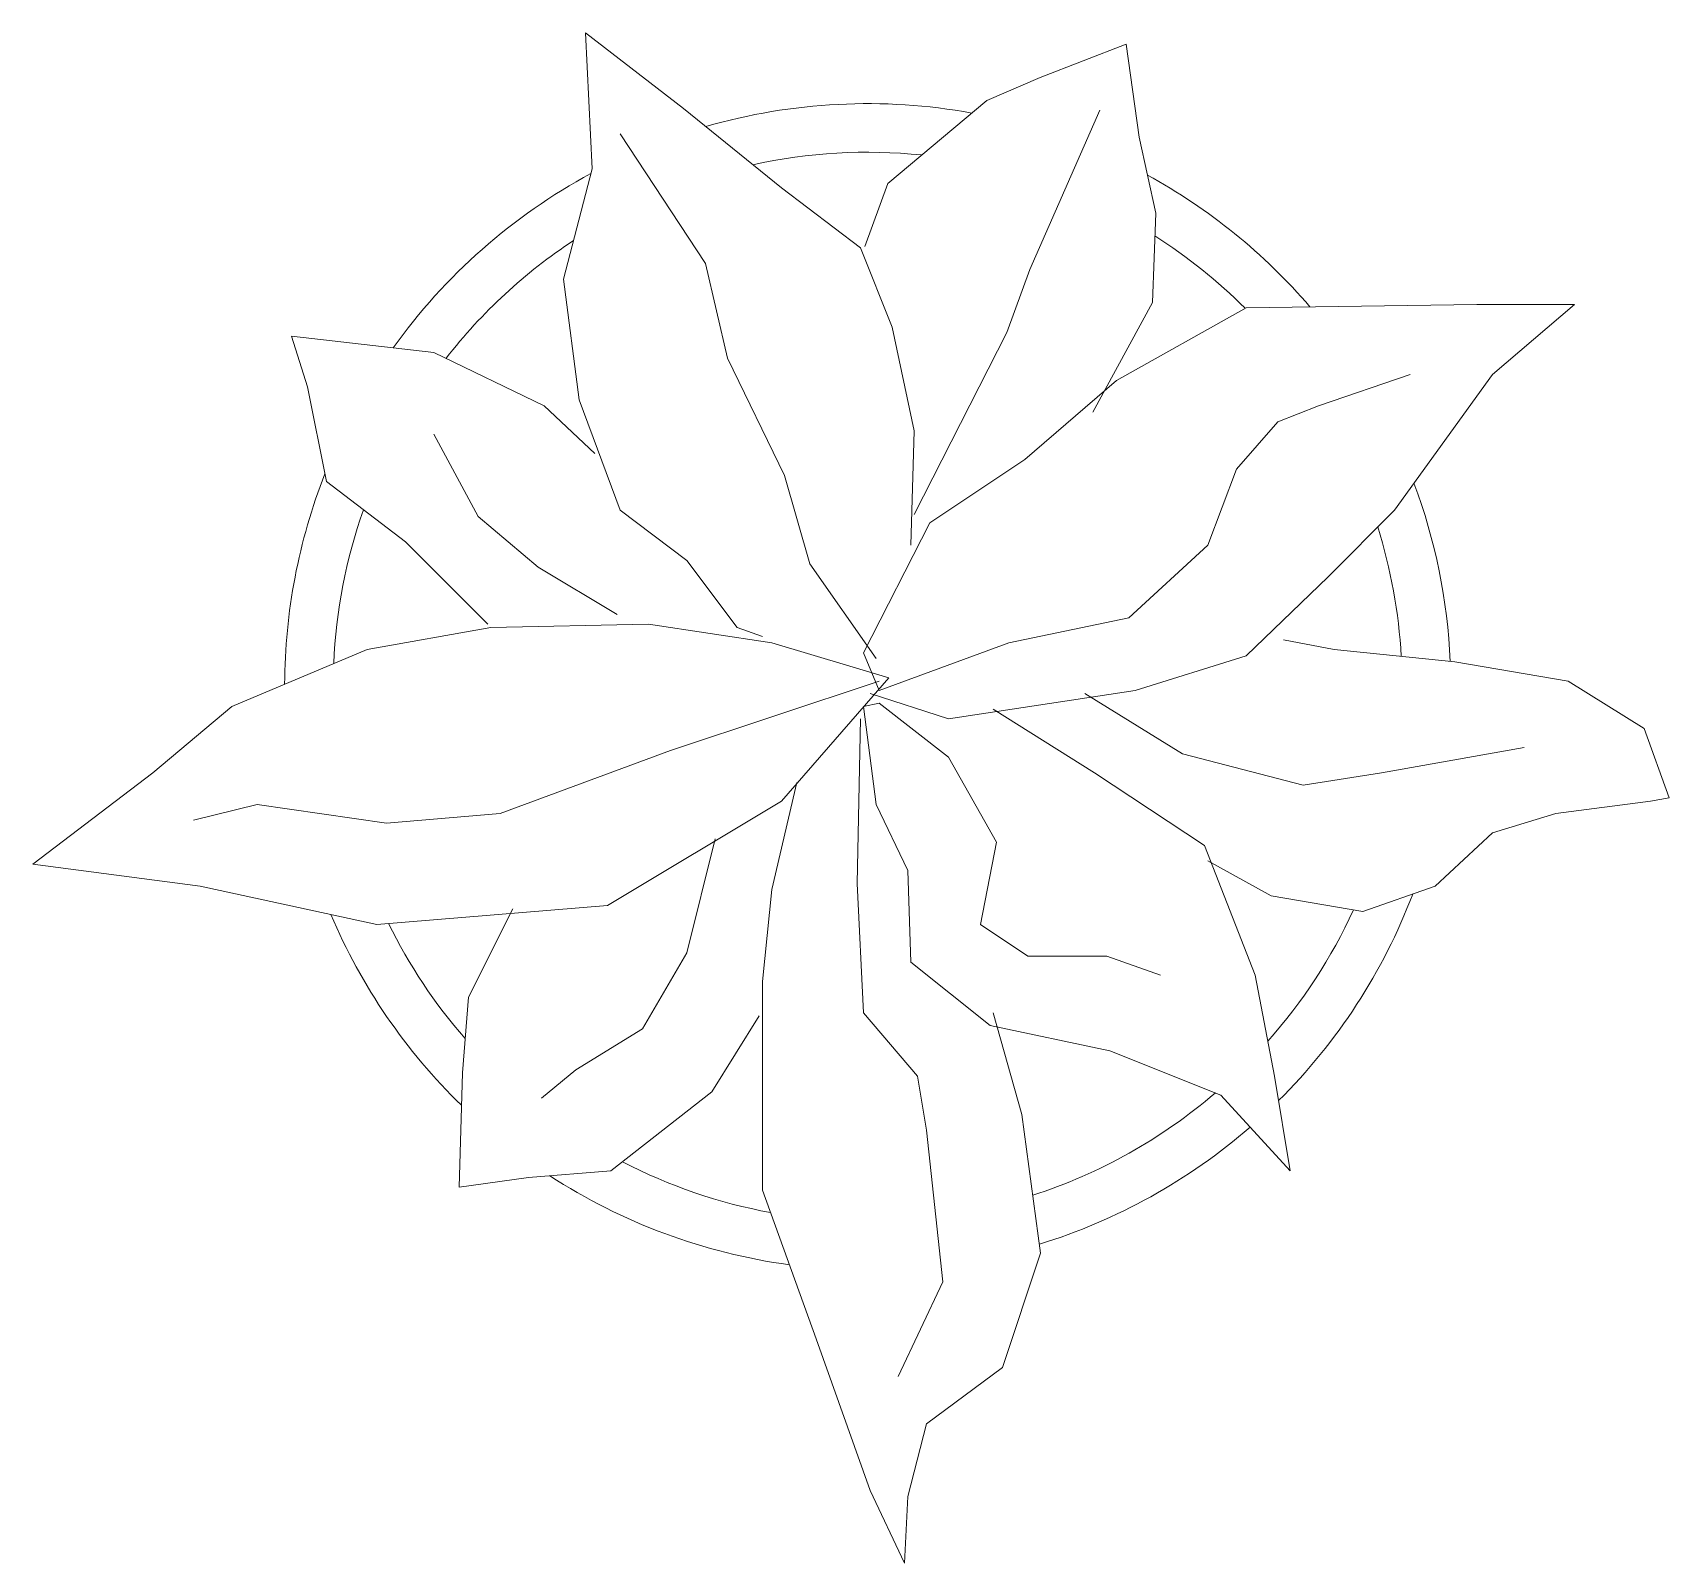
# Model space of a CAD drawing. Header units: inches. Extents: x 5 to 136470, y 9 to 138066.
# Drawn here: x 88868 to 89502, y 121233 to 121826 of the extents above; entities that cross this region are included whole.
import ezdxf

# ---------------------------------------------------------------- set-up
doc = ezdxf.new("R2010")
doc.units = ezdxf.units.IN
doc.header["$MEASUREMENT"] = 0
doc.layers.add('TREES', color=72, linetype='Continuous', lineweight=5, transparency=0.05)
doc.styles.add('ROMANS', font='', dxfattribs={"width": 0.8})
doc.styles.get('ROMANS').set_extended_font_data('VNI-Avo')

# ---------------------------------------------------------------- blocks, each defined once
blk = doc.blocks.new('A$C7b2e77e3')
at = {"layer": 'TREES'}
for p, q in [((29298.21, 14080.32), (29260.28, 14109.72)), ((29260.28, 14109.72), (29262.78, 14056.97)), ((29469.73, 14105.34), (29436.38, 14092.41)), ((29474.73, 14069.27), (29469.73, 14105.34)), ((29436.38, 14092.41), (29415.75, 14083.45)), ((29336.14, 14049.67), (29298.21, 14080.32)), ((29415.75, 14083.45), (29377.4, 14051.34)), ((29459.52, 14079.7), (29432.42, 14017.98)), ((29306.75, 14020.27), (29273.62, 14070.52)), ((29481.19, 14039.87), (29474.73, 14069.27)), ((29262.78, 14056.97), (29251.73, 14014.23)), ((29366.78, 14026.32), (29336.14, 14049.67)), ((29377.4, 14051.34), (29368.44, 14026.95)), ((29479.94, 14005.26), (29481.19, 14039.87)), ((29379.07, 13995.67), (29366.78, 14026.32)), ((29315.3, 13983.58), (29306.75, 14020.27)), ((29432.42, 14017.98), (29423.46, 13993.59)), ((29251.73, 14014.23), (29257.78, 13967.53)), ((29456.81, 13962.73), (29479.94, 14005.26)), ((29516.2, 14003.18), (29465.98, 13975.03)), ((29605.61, 14004.43), (29516.2, 14003.18)), ((29643.54, 14004.43), (29605.61, 14004.43)), ((29611.66, 13977.32), (29643.54, 14004.43)), ((29201.51, 13985.87), (29146.28, 13992.13)), ((29146.28, 13992.13), (29152.53, 13972.53)), ((29387.62, 13955.43), (29379.07, 13995.67)), ((29423.46, 13993.59), (29387.62, 13923.12)), ((29244.23, 13965.23), (29201.51, 13985.87)), ((29337.39, 13938.13), (29315.3, 13983.58)), ((29152.53, 13972.53), (29159.83, 13935.83)), ((29465.98, 13975.03), (29430.55, 13944.38)), ((29544.34, 13965.23), (29579.77, 13977.32)), ((29573.73, 13924.78), (29611.66, 13977.32)), ((29263.82, 13946.68), (29244.23, 13965.23)), ((29257.78, 13967.53), (29273.62, 13924.78)), ((29528.5, 13958.98), (29544.34, 13965.23)), ((29512.45, 13940.63), (29528.5, 13958.98)), ((29218.6, 13922.28), (29201.51, 13954.18)), ((29386.37, 13911.23), (29387.62, 13955.43)), ((29430.55, 13944.38), (29393.66, 13919.78)), ((29501.41, 13911.23), (29512.45, 13940.63)), ((29159.83, 13935.83), (29190.46, 13912.48)), ((29347.18, 13903.93), (29337.39, 13938.13)), ((29241.94, 13902.68), (29218.6, 13922.28)), ((29273.62, 13924.78), (29299.46, 13905.19)), ((29548.09, 13898.93), (29573.73, 13924.78)), ((29393.66, 13919.78), (29368.03, 13869.53)), ((29190.46, 13912.48), (29222.35, 13880.58)), ((29470.77, 13883.09), (29501.41, 13911.23)), ((29272.57, 13884.34), (29241.94, 13902.68)), ((29299.46, 13905.19), (29319.05, 13879.33)), ((29372.82, 13867.24), (29347.18, 13903.93)), ((29516.2, 13868.28), (29548.09, 13898.93)), ((29424.3, 13873.29), (29470.77, 13883.09)), ((29175.66, 13870.78), (29223.6, 13879.33)), ((29223.6, 13879.33), (29284.66, 13880.58)), ((29284.66, 13880.58), (29332.39, 13873.29)), ((29319.05, 13879.33), (29328.84, 13875.79)), ((29123.15, 13848.68), (29175.66, 13870.78)), ((29332.39, 13873.29), (29377.82, 13859.73)), ((29374.07, 13854.94), (29424.3, 13873.29)), ((29550.38, 13870.78), (29530.79, 13874.54)), ((29597.07, 13865.99), (29550.38, 13870.78)), ((29368.03, 13869.53), (29374.07, 13854.94)), ((29473.27, 13854.94), (29516.2, 13868.28)), ((29641.04, 13858.48), (29597.07, 13865.99)), ((29374.07, 13858.48), (29293.21, 13831.59)), ((29377.82, 13859.73), (29336.14, 13811.99)), ((29670.43, 13840.14), (29641.04, 13858.48)), ((29370.53, 13853.69), (29400.95, 13843.89)), ((29400.95, 13843.89), (29473.27, 13854.94)), ((29491.61, 13830.34), (29453.68, 13853.69)), ((29092.51, 13823.04), (29123.15, 13848.68)), ((29368.03, 13848.68), (29374.07, 13849.93)), ((29372.82, 13810.74), (29368.03, 13848.68)), ((29374.07, 13849.93), (29400.95, 13829.08)), ((29418.25, 13847.64), (29457.43, 13823.04)), ((29366.78, 13843.89), (29365.52, 13780.09)), ((29680.22, 13813.24), (29670.43, 13840.14)), ((29623.95, 13832.84), (29568.72, 13823.04)), ((29293.21, 13831.59), (29227.14, 13807.19)), ((29400.95, 13829.08), (29419.5, 13796.14)), ((29538.3, 13818.24), (29491.61, 13830.34)), ((29046.03, 13787.59), (29092.51, 13823.04)), ((29332.39, 13777.8), (29342.18, 13819.29)), ((29457.43, 13823.04), (29500.16, 13794.89)), ((29568.72, 13823.04), (29538.3, 13818.24)), ((29672.93, 13811.99), (29680.22, 13813.24)), ((29132.94, 13810.74), (29108.35, 13804.69)), ((29183.17, 13803.44), (29132.94, 13810.74)), ((29227.14, 13807.19), (29183.17, 13803.44)), ((29336.14, 13811.99), (29268.82, 13771.54)), ((29385.12, 13785.09), (29372.82, 13810.74)), ((29611.66, 13799.69), (29636.25, 13807.19)), ((29636.25, 13807.19), (29672.93, 13811.99)), ((29299.46, 13753.19), (29310.5, 13797.39)), ((29419.5, 13796.14), (29413.25, 13764.24)), ((29500.16, 13794.89), (29519.75, 13744.64)), ((29589.56, 13779.05), (29611.66, 13799.69)), ((29110.85, 13779.05), (29046.03, 13787.59)), ((29501.41, 13788.85), (29526, 13775.29)), ((29386.37, 13749.65), (29385.12, 13785.09)), ((29179.42, 13764.24), (29110.85, 13779.05)), ((29328.84, 13742.14), (29332.39, 13777.8)), ((29365.52, 13780.09), (29368.03, 13730.05)), ((29526, 13775.29), (29561.43, 13769.25)), ((29561.43, 13769.25), (29589.56, 13779.05)), ((29268.82, 13771.54), (29179.42, 13764.24)), ((29214.85, 13736.1), (29232.14, 13770.29)), ((29413.25, 13764.24), (29431.59, 13751.94)), ((29282.37, 13723.8), (29299.46, 13753.19)), ((29417, 13725.05), (29386.37, 13749.65)), ((29431.59, 13751.94), (29462.23, 13751.94)), ((29462.23, 13751.94), (29483.07, 13744.64)), ((29519.75, 13744.64), (29527.25, 13705.45)), ((29328.84, 13702.95), (29328.84, 13742.14)), ((29212.55, 13706.7), (29214.85, 13736.1)), ((29327.59, 13728.8), (29309.25, 13699.4)), ((29368.03, 13730.05), (29388.87, 13705.45)), ((29463.48, 13715.25), (29417, 13725.05)), ((29418.25, 13730.05), (29429.3, 13690.64)), ((29256.53, 13707.95), (29282.37, 13723.8)), ((29506.41, 13698.15), (29463.48, 13715.25)), ((29211.3, 13662.5), (29212.55, 13706.7)), ((29243.19, 13696.9), (29256.53, 13707.95)), ((29388.87, 13705.45), (29392.41, 13684.6)), ((29527.25, 13705.45), (29533.29, 13668.75)), ((29309.25, 13699.4), (29270.07, 13668.75)), ((29328.84, 13661.25), (29328.84, 13702.95)), ((29533.29, 13668.75), (29506.41, 13698.15)), ((29429.3, 13690.64), (29436.59, 13636.85)), ((29392.41, 13684.6), (29398.66, 13625.8)), ((29270.07, 13668.75), (29238.19, 13666.25)), ((29238.19, 13666.25), (29211.3, 13662.5)), ((29349.69, 13603.7), (29328.84, 13661.25)), ((29436.59, 13636.85), (29421.8, 13592.65)), ((29398.66, 13625.8), (29381.36, 13589.11)), ((29370.53, 13544.91), (29349.69, 13603.7)), ((29421.8, 13592.65), (29392.41, 13570.76)), ((29392.41, 13570.76), (29385.12, 13542.61)), ((29383.86, 13516.76), (29370.53, 13544.91)), ((29385.12, 13542.61), (29383.86, 13516.76))]:
    blk.add_line(p, q, dxfattribs=at)
for radius, start, end in [(225.95, 79.70377, 106.12808), (207.12, 84.18858, 102.40281), (225.95, 118.34547, 144.45412), (225.95, 40.66057, 61.33926), (207.12, 123.38677, 142.07557), (207.12, 45.08351, 57.50228), (225.95, 158.58617, 179.74423), (225.95, 2.50299, 20.45628), (207.12, 160.65586, 177.50575), (207.12, 3.26994, 17.40025), (225.95, 314.80206, 339.18037), (207.12, 318.47558, 335.33471), (225.95, 202.97684, 225.84728), (207.12, 206.27612, 221.1349), (207.12, 287.98642, 310.5771), (225.95, 287.12296, 310.98158), (225.95, 236.95629, 262.29505), (207.12, 242.68987, 259.53455)]:
    blk.add_arc((29369.59, 13856.3), radius, start, end, dxfattribs=at)
at = {"color": 0, "linetype": 'ByBlock', "style": 'ROMANS'}
for tag, p in [('+1200', (24241.22, 16553.92)), ('+00', (29332.08, 8469.38))]:
    blk.add_attdef(tag, p, '', height=132.17, dxfattribs=at)

msp = doc.modelspace()

# ---------------------------------------------------------------- block references
msp.add_blockref('A$C7b2e77e3', (59821.99, 107716.13))

doc.saveas('drawing.dxf')
